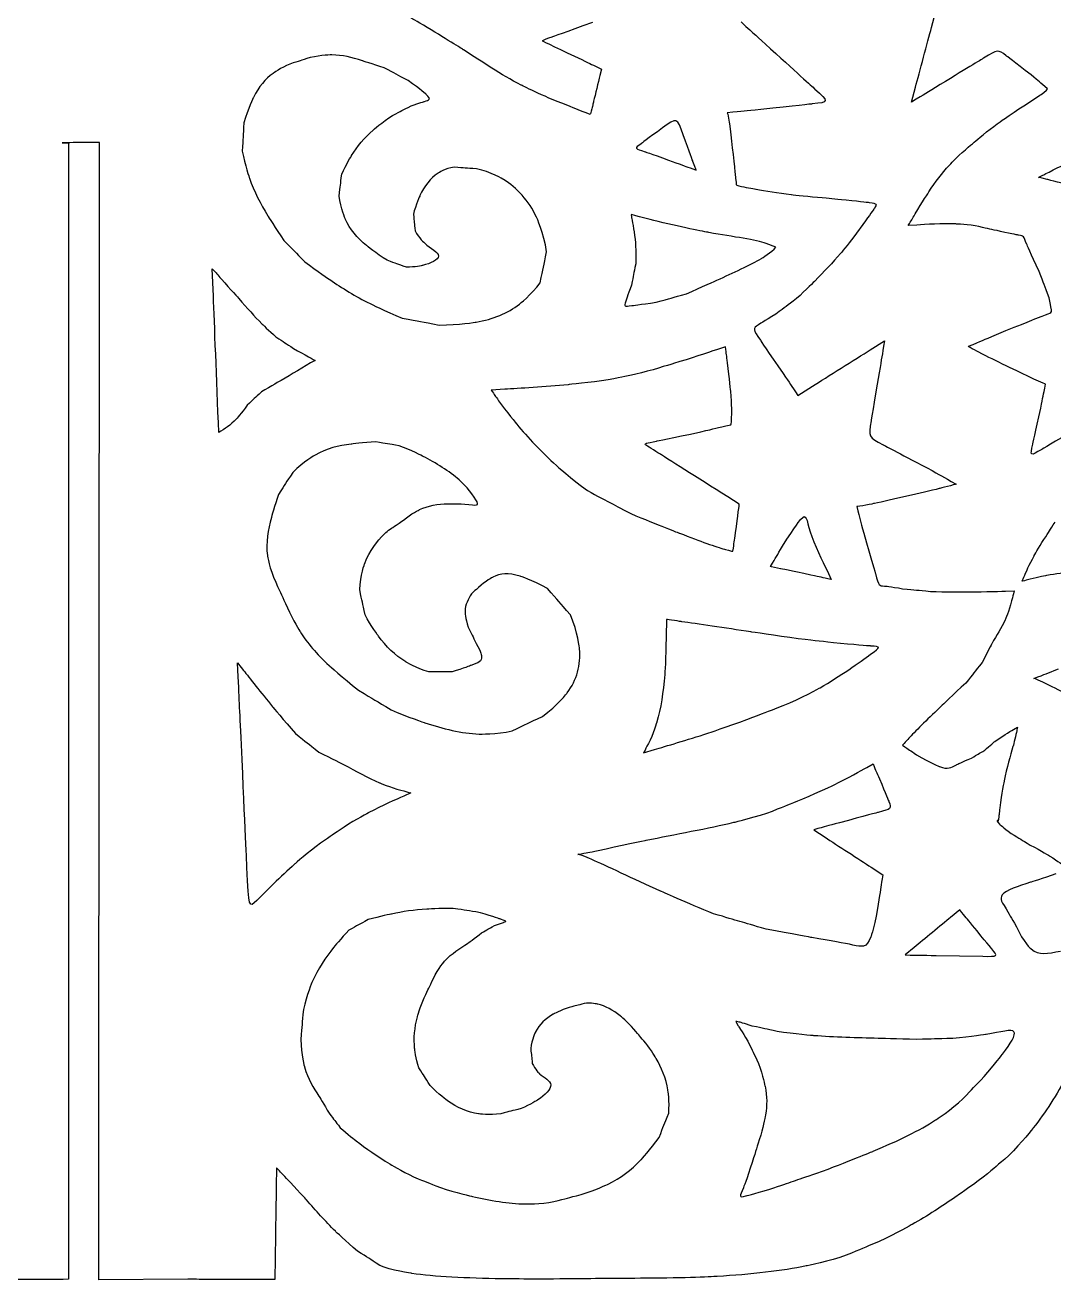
# Model space of a CAD drawing. Extents: x -124 to 557, y -142 to 357.
# Drawn here: x 61.9 to 257.3, y -134 to 104.3 of the extents above; entities that cross this region are included whole.
import ezdxf

# ---------------------------------------------------------------- set-up
doc = ezdxf.new("R2010")
doc.units = 0
doc.layers.add('layer_1', color=7, linetype='CONTINUOUS')

msp = doc.modelspace()

# ---------------------------------------------------------------- linework, layer by layer
at = {"layer": 'layer_1', "color": 1}
for p, q in [((234.095606, 103.843296), (234.85617, 106.683796)), ((171.411425, 95.926607), (171.114967, 94.707504)), ((171.411425, 95.926607), (171.411425, 95.926607)), ((171.411425, 95.926607), (171.411425, 95.926607)), ((230.291121, 89.64155), (231.052325, 92.482059)), ((169.799212, 89.293919), (169.757497, 89.121857)), ((70.194554, 81.90466), (70.194683, -133.908368)), ((189.39277, 76.726928), (189.39277, 76.726928)), ((254.405631, 75.365438), (254.405631, 75.365438)), ((221.573324, 67.140672), (219.341397, 64.097392)), ((231.305502, 66.310238), (229.682412, 66.208788)), ((204.531381, 62.096968), (202.702708, 62.808033)), ((140.477487, 60.42166), (140.477487, 60.42166)), ((97.709645, 52.802975), (97.506489, 57.983463)), ((194.957559, 43.201392), (193.280832, 42.64295)), ((222.432481, 42.591419), (225.17154, 44.315959)), ((153.052902, 35.125843), (150.462594, 34.973082)), ((208.737866, 33.969112), (211.476925, 35.69378)), ((98.725583, 26.898193), (98.725583, 26.898193)), ((180.168877, 24.314752), (179.949001, 24.453779)), ((211.058892, 8.052372), (211.058892, 8.052372)), ((203.490603, 1.449487), (203.490603, 1.449487)), ((214.258816, 0.687889), (215.071459, -0.98871)), ((251.289056, -1.350332), (251.64446, -0.538722)), ((146.728593, -3.731779), (146.728593, -3.731779)), ((248.147448, -3.208551), (249.821593, -3.158101)), ((222.538161, -15.211057), (222.538161, -15.211057)), ((102.310458, -16.836473), (103.427973, -18.25887)), ((249.669088, -29.480998), (250.430293, -29.024922)), ((179.414539, -33.90269), (181.49681, -33.293211)), ((221.827096, -36.696163), (222.995794, -36.036152)), ((135.224437, -41.522162), (133.852582, -42.131777)), ((211.719681, -48.531359), (213.903539, -49.953747)), ((222.639877, -55.642144), (224.824376, -57.064531)), ((105.967749, -61.940934), (105.967749, -61.940934)), ((239.452404, -63.769644), (237.725264, -65.191903)), ((219.185614, -70.422924), (219.185614, -70.422924)), ((230.817645, -70.880429), (229.090641, -72.302688)), ((234.982973, -72.404266), (243.820889, -72.556377)), ((249.762975, -86.880303), (249.762975, -86.880303)), ((161.789231, -96.988349), (161.789231, -96.988349)), ((109.68482, -112.713374), (109.63382, -116.2633)), ((92.841986, -133.908368), (75.955999, -134.019615))]:
    msp.add_line(p, q, dxfattribs=at)
for points in [[(137.583855, 104.256614), (135.602384, 105.424534), (135.602384, 105.424534), (133.621692, 106.593232)], [(197.937652, 104.876759), (200.727106, 102.340609), (200.727106, 102.340609), (203.51721, 99.80446)], [(145.202677, 99.584026), (145.202677, 99.584026), (141.545249, 101.920645), (137.583855, 104.256614)], [(169.684422, 104.764523), (164.605512, 102.936582), (162.014554, 102.022223), (162.014554, 102.022223)], [(231.052325, 92.482059), (231.812761, 95.322558), (233.334529, 101.002788), (234.095606, 103.843296)], [(162.014554, 102.022223), (161.078687, 101.691833), (160.46713, 101.481022), (160.162258, 101.30559)], [(160.162258, 101.30559), (160.162258, 101.30559), (163.912328, 99.512764), (167.661483, 97.719424)], [(116.097321, 98.110593), (114.167033, 97.500977), (114.167033, 97.500977), (112.236736, 96.89149)], [(120.210826, 98.618493), (120.210826, 98.618493), (118.230133, 98.618493), (116.097321, 98.110593)], [(126.001579, 97.500977), (124.020878, 98.110593), (122.192168, 98.618493), (120.210826, 98.618493)], [(156.173918, 92.878922), (152.211874, 94.910669), (148.859977, 97.247407), (145.202677, 99.584026)], [(167.661483, 97.719424), (169.536449, 96.823075), (169.536449, 96.823075), (171.411425, 95.926607)], [(203.51721, 99.80446), (209.096118, 94.732811), (211.885444, 92.196662), (211.885444, 92.196662)], [(243.985608, 98.010562), (243.985608, 98.010562), (241.246558, 96.336298), (235.769229, 92.989309)], [(248.29748, 98.466638), (246.724657, 99.684057), (246.724657, 99.684057), (243.985608, 98.010562)], [(253.013733, 94.815308), (249.869516, 97.249357), (248.29748, 98.466638), (248.29748, 98.466638)], [(112.236736, 96.89149), (110.509733, 96.180296), (109.036291, 95.113954), (109.036291, 95.113954)], [(130.115725, 96.180296), (127.982921, 96.89149), (126.001579, 97.500977), (126.001579, 97.500977)], [(134.687384, 93.742099), (132.40117, 94.961193), (132.40117, 94.961193), (130.115725, 96.180296)], [(109.036291, 95.113954), (107.563499, 94.046843), (106.345046, 92.625224), (105.329117, 90.542954)], [(138.141519, 91.101386), (138.141519, 91.101386), (137.125581, 92.015618), (134.687384, 93.742099)], [(171.114967, 94.707504), (170.819169, 93.488401), (170.226273, 91.050854), (169.929687, 89.83176)], [(235.769229, 92.989309), (233.03017, 91.315695), (233.03017, 91.315695), (230.291121, 89.64155)], [(256.158583, 92.1777), (254.586419, 93.496568), (254.586419, 93.496568), (253.013733, 94.815308)], [(137.785592, 89.780577), (138.751134, 90.085449), (139.157456, 90.187027), (138.141519, 91.101386)], [(164.70709, 89.120557), (160.13609, 90.847047), (156.173918, 92.878922), (156.173918, 92.878922)], [(211.885444, 92.196662), (214.675676, 89.660503), (214.675676, 89.660503), (211.429368, 89.305749)], [(247.942076, 86.497342), (250.275325, 88.12056), (253.216633, 89.945909), (254.687869, 90.96029)], [(254.687869, 90.96029), (254.687869, 90.96029), (256.158583, 91.9748), (256.158583, 92.1777)], [(105.329117, 90.542954), (105.329117, 90.542954), (104.313308, 88.459896), (103.500527, 85.716955)], [(131.741278, 87.139214), (133.518814, 88.053574), (133.518814, 88.053574), (135.297, 88.967933)], [(135.297, 88.967933), (136.820837, 89.475833), (137.785592, 89.780577), (137.785592, 89.780577)], [(169.278741, 87.291975), (166.992526, 88.206335), (166.992526, 88.206335), (164.70709, 89.120557)], [(169.633889, 88.612657), (169.633889, 88.612657), (169.279391, 87.190397), (169.278741, 87.291975)], [(169.757497, 89.121857), (169.714738, 88.936967), (169.67207, 88.765033), (169.633889, 88.612657)], [(169.929687, 89.83176), (169.929687, 89.83176), (169.855065, 89.524031), (169.799212, 89.293919)], [(201.69122, 88.240835), (198.495957, 87.936613), (198.495957, 87.936613), (195.300703, 87.632263)], [(211.429368, 89.305749), (211.429368, 89.305749), (208.183709, 88.950344), (201.69122, 88.240835)], [(128.033454, 84.34575), (128.033454, 84.34575), (129.710053, 85.818542), (131.741278, 87.139214)], [(186.954444, 83.431391), (185.73535, 86.783947), (185.73535, 86.783947), (182.99241, 84.752072)], [(195.300703, 87.632263), (195.402153, 87.733713), (195.706503, 85.501786), (195.706503, 85.501786)], [(243.884158, 83.454061), (245.608826, 84.874252), (247.942076, 86.497342), (247.942076, 86.497342)], [(103.500527, 85.716955), (103.347766, 83.025069), (103.347766, 83.025069), (103.195655, 80.332533)], [(123.969704, 79.520402), (125.036824, 81.247533), (126.357496, 82.872308), (128.033454, 84.34575)], [(182.99241, 84.752072), (180.250119, 82.720325), (178.92931, 81.755442), (178.92931, 81.755442)], [(188.783163, 78.403664), (188.783163, 78.403664), (188.173547, 80.079613), (186.954444, 83.431391)], [(195.706503, 85.501786), (196.010862, 83.269986), (196.517471, 78.705588), (196.770639, 76.372338)], [(240.536527, 80.613562), (242.210663, 82.033743), (242.210663, 82.033743), (243.884158, 83.454061)], [(76.067109, 82.015898), (75.074822, 82.015898), (65.762517, 81.90466), (70.194554, 81.90466)], [(75.955999, -134.019615), (75.955999, -62.081884), (76.067109, 10.078176), (76.067109, 82.015898)], [(178.92931, 81.755442), (177.608628, 80.790028), (177.710206, 80.891616), (179.690899, 80.231595)], [(103.195655, 80.332533), (103.703692, 77.69182), (104.566869, 75.20309), (104.566869, 75.20309)], [(122.09059, 75.964689), (122.903362, 77.793398), (123.969704, 79.520402), (123.969704, 79.520402)], [(179.690899, 80.231595), (179.690899, 80.231595), (181.672378, 79.570934), (185.532185, 78.149316)], [(237.493119, 77.671603), (237.493119, 77.671603), (238.913309, 79.193244), (240.536527, 80.613562)], [(143.423722, 77.285361), (141.798947, 77.082205), (140.37655, 76.167845), (140.37655, 76.167845)], [(147.690628, 76.980626), (145.557175, 77.133378), (145.557175, 77.133378), (143.423722, 77.285361)], [(152.820721, 74.948751), (152.820721, 74.948751), (150.331982, 76.472717), (147.690628, 76.980626)], [(185.532185, 78.149316), (187.462482, 77.438122), (187.462482, 77.438122), (189.39277, 76.726928)], [(189.39277, 76.726928), (189.39277, 76.726928), (189.39277, 76.726928), (188.783163, 78.403664)], [(196.770639, 76.372338), (196.770639, 76.372338), (197.024593, 74.039098), (197.024593, 73.937639)], [(233.588484, 72.599955), (234.85617, 74.527395), (236.072801, 76.149835), (237.493119, 77.671603)], [(254.405631, 75.365438), (255.42144, 75.87321), (255.42144, 75.87321), (256.437378, 76.381247)], [(256.437378, 76.381247), (258.468475, 77.397185), (260.805222, 78.565746), (260.805222, 78.565746)], [(104.566869, 75.20309), (105.430824, 72.713711), (106.649148, 70.377742), (108.071536, 68.041123)], [(121.582681, 71.79936), (121.836251, 73.882409), (121.836251, 73.882409), (122.09059, 75.964689)], [(140.37655, 76.167845), (138.954291, 75.253495), (137.735197, 73.62807), (136.922416, 71.900939)], [(159.06832, 67.837967), (157.64606, 70.885779), (155.310091, 73.424904), (152.820721, 74.948751)], [(197.024593, 73.937639), (197.531852, 73.785794), (197.531852, 73.785794), (198.039102, 73.633289)], [(256.082239, 74.95885), (254.405631, 75.365438), (254.405631, 75.365438), (254.405631, 75.365438)], [(261.109966, 73.739757), (257.758059, 74.5524), (256.082239, 74.95885), (256.082239, 74.95885)], [(122.750601, 67.48269), (122.750601, 67.48269), (121.887424, 69.46352), (121.582681, 71.79936)], [(136.922416, 71.900939), (136.922416, 71.900939), (136.109772, 70.173935), (135.703322, 68.345995)], [(198.039102, 73.633289), (199.053621, 73.430389), (200.778161, 73.12603), (200.778161, 73.12603)], [(200.778161, 73.12603), (202.502701, 72.82168), (204.937401, 72.416008), (207.422505, 72.111649)], [(207.422505, 72.111649), (207.422505, 72.111649), (209.908378, 71.807299), (212.443749, 71.604399)], [(212.443749, 71.604399), (215.182807, 71.351094), (215.182807, 71.351094), (217.921857, 71.09714)], [(231.001152, 68.440578), (232.320011, 70.672505), (233.588484, 72.599955), (233.588484, 72.599955)], [(217.921857, 71.09714), (220.863165, 70.79279), (222.333751, 70.58988), (222.333751, 70.58988)], [(223.24681, 69.474049), (223.24681, 69.474049), (222.689155, 68.66244), (221.573324, 67.140672)], [(222.333751, 70.58988), (223.805124, 70.38698), (223.805124, 70.28553), (223.24681, 69.474049)], [(108.071536, 68.041123), (108.071536, 68.041123), (109.493796, 65.704504), (111.119221, 63.367895)], [(126.814351, 62.403131), (125.036824, 63.875795), (123.614427, 65.501348), (122.750601, 67.48269)], [(135.703322, 68.345995), (135.855433, 66.771625), (135.855433, 66.771625), (136.008065, 65.196604)], [(160.998617, 61.235082), (160.490579, 64.790154), (159.06832, 67.837967), (159.06832, 67.837967)], [(177.103448, 68.293393), (177.00186, 68.394971), (177.153806, 67.531795), (177.153806, 67.531795)], [(182.183135, 66.972712), (179.643223, 67.633382), (179.643223, 67.633382), (177.103448, 68.293393)], [(177.153806, 67.531795), (177.306567, 66.667968), (177.713017, 64.839908), (177.865, 62.90974)], [(191.833045, 64.891082), (191.833045, 64.891082), (187.160457, 65.754259), (182.183135, 66.972712)], [(229.682412, 66.208788), (230.342175, 67.324747), (230.342175, 67.324747), (231.001152, 68.440578)], [(136.008065, 65.196604), (136.719259, 63.875795), (137.836775, 62.859857), (137.836775, 62.859857)], [(202.702708, 62.808033), (200.874767, 63.519227), (196.506274, 64.027255), (191.833045, 64.891082)], [(238.710409, 66.513138), (236.174251, 66.614588), (232.92872, 66.411688), (231.305502, 66.310238)], [(243.072677, 66.005879), (241.246558, 66.411688), (238.710409, 66.513138), (238.710409, 66.513138)], [(247.231916, 65.092947), (245.152622, 65.549802), (245.152622, 65.549802), (243.072677, 66.005879)], [(250.630079, 64.382797), (250.630079, 64.382797), (249.564516, 64.585697), (247.231916, 65.092947)], [(252.202124, 62.607853), (251.491965, 64.281338), (251.694865, 64.179888), (250.630079, 64.382797)], [(111.119221, 63.367895), (113.100041, 61.336019), (113.100041, 61.336019), (115.081383, 59.304144)], [(130.72534, 59.609016), (128.592537, 60.929698), (126.814351, 62.403131), (126.814351, 62.403131)], [(137.836775, 62.859857), (138.954291, 61.844048), (140.477487, 61.132854), (140.477487, 60.42166)], [(177.865, 62.90974), (177.865, 62.90974), (178.017761, 60.979452), (177.916183, 58.947577)], [(201.78909, 59.963514), (201.78909, 59.963514), (203.820965, 61.182608), (204.531381, 62.096968)], [(219.341397, 64.097392), (218.226216, 62.576273), (216.806026, 60.902778), (216.806026, 60.902778)], [(254.535364, 57.485149), (252.912274, 60.93358), (252.202124, 62.607853), (252.202124, 62.607853)], [(134.38264, 58.288207), (132.553922, 58.948996), (132.553922, 58.948996), (130.72534, 59.609016)], [(140.477487, 60.42166), (140.477487, 59.710594), (138.954291, 58.999401), (137.430453, 58.644124)], [(159.779385, 55.342751), (160.389001, 58.288985), (160.389001, 58.288985), (160.998617, 61.235082)], [(193.356846, 55.84936), (196.404659, 57.220446), (199.757215, 58.744411), (201.78909, 59.963514)], [(216.806026, 60.902778), (215.385707, 59.228643), (213.661167, 57.402524), (211.936627, 55.677984)], [(97.506489, 57.983463), (98.369665, 57.018708), (98.369665, 57.018708), (99.23362, 56.053166)], [(115.081383, 59.304144), (117.417352, 57.577791), (119.804375, 55.952366), (119.804375, 55.952366)], [(137.430453, 58.644124), (137.430453, 58.644124), (135.906478, 58.288207), (134.38264, 58.288207)], [(177.916183, 58.947577), (177.509733, 56.915702), (177.509733, 56.915702), (177.103411, 54.883827)], [(256.462814, 52.514301), (255.499478, 55.000046), (255.499478, 55.000046), (254.535364, 57.485149)], [(99.23362, 56.053166), (100.960623, 54.123657), (102.534994, 52.346121), (102.534994, 52.346121)], [(119.804375, 55.952366), (122.192168, 54.326813), (124.630365, 52.802975), (127.475021, 51.380588)], [(155.817351, 51.279), (155.817351, 51.279), (158.052382, 53.006132), (159.779385, 55.342751)], [(177.103411, 54.883827), (176.392217, 52.85273), (176.036291, 51.836792), (176.036291, 51.836792)], [(187.566743, 53.259052), (190.309033, 54.477505), (193.356846, 55.84936), (193.356846, 55.84936)], [(211.936627, 55.677984), (211.936627, 55.677984), (210.211958, 53.953435), (208.488059, 52.330995)], [(98.725583, 26.898193), (98.319261, 37.259947), (97.912939, 47.621709), (97.709645, 52.802975)], [(181.775989, 51.633627), (184.671041, 52.44628), (184.671041, 52.44628), (187.566743, 53.259052)], [(256.868614, 50.283151), (256.868614, 50.283151), (256.767164, 50.993182), (256.462814, 52.514301)], [(102.534994, 52.346121), (104.110014, 50.567935), (105.531623, 48.942391), (106.902837, 47.571305)], [(127.475021, 51.380588), (127.475021, 51.380588), (130.319668, 49.958319), (133.569868, 48.637647)], [(147.58905, 47.876049), (150.840019, 48.434481), (153.58231, 49.551997), (155.817351, 51.279)], [(176.036291, 51.836792), (175.681142, 50.820855), (175.681142, 50.820855), (177.204989, 51.024011)], [(177.204989, 51.024011), (177.204989, 51.024011), (178.728827, 51.227177), (181.775989, 51.633627)], [(208.488059, 52.330995), (206.509564, 50.860281), (206.509564, 50.860281), (204.53172, 49.389045)], [(254.231014, 48.659933), (256.868614, 49.674442), (256.970064, 49.572992), (256.868614, 50.283151)], [(133.569868, 48.637647), (137.074526, 47.977627), (137.074526, 47.977627), (140.579844, 47.316966)], [(140.579844, 47.316966), (144.338072, 47.316966), (147.58905, 47.876049), (147.58905, 47.876049)], [(204.53172, 49.389045), (202.299801, 48.070177), (201.208838, 47.360018), (201.208838, 47.360018)], [(246.420307, 45.515074), (251.593415, 47.645543), (254.231014, 48.659933), (254.231014, 48.659933)], [(106.902837, 47.571305), (106.902837, 47.571305), (108.274692, 46.19945), (109.595374, 45.082575)], [(201.208838, 47.360018), (200.117756, 46.649987), (200.167373, 46.547759), (201.612441, 44.417418)], [(241.145108, 43.283275), (243.782708, 44.399234), (243.782708, 44.399234), (246.420307, 45.515074)], [(109.595374, 45.082575), (111.271331, 43.965059), (111.271331, 43.965059), (112.94793, 42.847544)], [(195.363881, 40.153579), (195.160724, 41.677417), (195.160724, 41.677417), (194.957559, 43.201392)], [(201.612441, 44.417418), (201.612441, 44.417418), (203.057636, 42.287069), (205.897367, 38.12848)], [(225.17154, 44.315959), (224.664281, 41.273338), (224.664281, 41.273338), (224.157021, 38.22993)], [(243.428081, 41.964535), (243.428081, 41.964535), (241.043649, 43.181825), (241.145108, 43.283275)], [(117.01168, 40.612503), (114.77664, 39.291822), (112.541608, 37.971012), (110.560138, 36.803092)], [(112.94793, 42.847544), (114.979805, 41.730019), (117.01168, 40.612503), (117.01168, 40.612503)], [(193.280832, 42.64295), (191.605002, 42.083867), (188.253096, 40.966351), (185.103705, 40.001596)], [(211.476925, 35.69378), (214.215974, 37.41832), (219.693432, 40.866751), (222.432481, 42.591419)], [(253.166229, 37.248291), (250.680484, 38.414526), (245.811726, 40.747126), (243.428081, 41.964535)], [(179.008858, 38.22406), (175.859467, 37.56404), (175.859467, 37.56404), (172.710076, 36.903251)], [(185.103705, 40.001596), (185.103705, 40.001596), (181.954314, 39.036054), (179.008858, 38.22406)], [(195.973496, 34.66821), (195.973496, 34.66821), (195.770202, 37.106545), (195.363881, 40.153579)], [(205.897367, 38.12848), (207.317676, 36.049185), (207.317676, 36.049185), (208.737866, 33.969112)], [(224.157021, 38.22993), (223.14264, 32.143112), (222.63539, 29.100354), (222.63539, 29.100354)], [(110.560138, 36.803092), (110.560138, 36.803092), (108.579436, 35.634403), (106.853083, 34.619234)], [(165.090613, 35.98902), (160.824348, 35.58257), (155.64321, 35.277826), (153.052902, 35.125843)], [(172.710076, 36.903251), (169.35752, 36.395342), (165.090613, 35.98902), (165.090613, 35.98902)], [(255.752783, 36.081277), (255.651333, 36.081277), (253.166229, 37.248291), (253.166229, 37.248291)], [(254.839724, 31.516228), (255.296578, 33.799073), (255.296578, 33.799073), (255.752783, 36.081277)], [(106.853083, 34.619234), (105.481228, 33.349608), (105.481228, 33.349608), (104.110014, 32.079331)], [(150.462594, 34.973082), (151.173788, 33.957154), (151.173788, 33.957154), (151.884982, 32.941207)], [(196.125479, 29.436549), (196.176662, 30.401432), (196.176662, 32.230013), (195.973496, 34.66821)], [(104.110014, 32.079331), (103.094077, 30.555493), (102.027094, 29.437968), (102.027094, 29.437968)], [(151.884982, 32.941207), (153.306591, 30.909341), (155.338338, 28.471144), (155.338338, 28.471144)], [(253.318083, 24.669635), (253.318083, 24.669635), (253.825205, 26.95183), (254.839724, 31.516228)], [(102.027094, 29.437968), (100.960623, 28.320453), (99.843108, 27.609259), (98.725583, 26.898193)], [(195.973496, 28.369557), (196.075074, 28.471144), (196.125479, 29.436549), (196.125479, 29.436549)], [(222.63539, 29.100354), (222.128131, 26.057083), (222.128131, 26.057083), (224.917585, 24.58636)], [(155.338338, 28.471144), (157.370213, 26.032938), (160.011704, 23.188941), (162.856223, 20.649157)], [(181.852736, 25.27199), (181.852736, 25.27199), (184.697383, 25.830432), (190.284202, 27.048747)], [(190.284202, 27.048747), (193.128849, 27.709546), (193.128849, 27.709546), (195.973496, 28.369557)], [(261.737362, 27.661211), (257.274423, 25.024389), (255.042624, 23.705521), (255.042624, 23.705521)], [(123.868767, 24.713557), (121.532157, 24.408813), (119.196188, 23.901563), (117.01168, 22.631927)], [(128.541354, 25.119879), (126.205385, 25.018301), (123.868767, 24.713557), (123.868767, 24.713557)], [(133.011426, 24.408813), (130.776395, 24.76474), (130.776395, 24.76474), (128.541354, 25.119879)], [(137.532031, 22.377588), (137.532031, 22.377588), (135.14488, 23.596691), (133.011426, 24.408813)], [(179.949001, 24.453779), (179.304537, 24.823174), (179.991119, 24.905836), (181.852736, 25.27199)], [(182.798831, 22.650588), (182.798831, 22.650588), (180.827212, 23.898194), (180.168877, 24.314752)], [(224.917585, 24.58636), (224.917585, 24.58636), (227.707689, 23.115124), (233.286597, 20.173816)], [(255.042624, 23.705521), (252.810824, 22.38679), (252.810824, 22.38679), (253.318083, 24.669635)], [(117.01168, 22.631927), (117.01168, 22.631927), (114.827694, 21.361651), (112.795947, 19.329776)], [(144.389127, 17.907516), (142.560536, 19.533069), (139.919824, 21.158494), (137.532031, 22.377588)], [(197.598921, 13.284683), (191.678856, 17.031255), (185.758927, 20.77704), (182.798831, 22.650588)], [(112.795947, 19.329776), (111.424092, 17.247505), (111.424092, 17.247505), (110.052878, 15.164575)], [(162.856223, 20.649157), (162.856223, 20.649157), (165.70087, 18.109381), (168.747904, 15.874991)], [(233.286597, 20.173816), (236.025646, 18.652176), (236.025646, 18.652176), (238.764705, 17.130407)], [(147.235843, 14.655897), (146.218486, 16.282091), (144.389127, 17.907516), (144.389127, 17.907516)], [(238.764705, 17.130407), (238.663255, 17.028957), (235.568792, 16.268531), (235.568792, 16.268531)], [(110.052878, 15.164575), (109.341685, 13.031772), (108.732197, 10.746336), (108.732197, 10.746336)], [(146.220556, 13.233637), (148.252431, 13.030344), (148.252431, 13.030344), (147.235843, 14.655897)], [(168.747904, 15.874991), (172.862059, 13.691133), (172.862059, 13.691133), (176.976983, 11.506506)], [(235.568792, 16.268531), (232.474988, 15.507317), (226.388821, 14.087008), (223.24409, 13.428022)], [(133.827705, 10.287403), (135.249315, 11.506506), (136.87474, 12.268745), (136.87474, 12.268745)], [(136.87474, 12.268745), (138.500293, 13.030344), (140.328874, 13.335216), (142.259162, 13.38627)], [(142.259162, 13.38627), (142.259162, 13.38627), (144.189459, 13.436812), (146.220556, 13.233637)], [(196.887727, 7.849206), (197.294177, 11.201762), (197.598921, 13.284683), (197.598921, 13.284683)], [(223.24409, 13.428022), (223.24409, 13.428022), (220.099232, 12.768268), (219.896332, 12.869718)], [(219.896332, 12.869718), (220.555308, 10.333568), (220.555308, 10.333568), (221.215072, 7.797419)], [(108.732197, 10.746336), (108.122582, 8.460113), (107.614681, 6.021916), (107.969958, 3.533186)], [(131.79583, 8.865144), (132.811768, 9.576209), (132.811768, 9.576209), (133.827705, 10.287403)], [(176.976983, 11.506506), (182.15748, 9.373044), (186.221221, 7.798673), (186.221221, 7.798673)], [(205.827222, 5.310072), (208.16384, 9.169887), (209.281356, 10.440164), (209.281356, 10.440164)], [(209.281356, 10.440164), (210.398872, 11.709662), (210.297294, 10.388981), (211.058892, 8.052372)], [(255.448433, 6.561826), (256.513987, 8.235961), (256.513987, 8.235961), (257.578773, 9.909456)], [(126.461803, 2.059103), (127.325758, 4.395722), (128.951174, 6.426818), (130.068699, 7.544334)], [(130.068699, 7.544334), (130.068699, 7.544334), (131.186214, 8.66185), (131.79583, 8.865144)], [(186.221221, 7.798673), (190.284971, 6.223653), (193.230427, 5.207715), (194.754265, 4.750861)], [(196.379818, 4.394943), (196.633379, 6.122075), (196.633379, 6.122075), (196.887727, 7.849206)], [(211.058892, 8.052372), (211.821259, 5.715753), (213.446034, 2.363846), (214.258816, 0.687889)], [(221.215072, 7.797419), (222.73684, 2.624311), (223.447, 0.139216), (223.447, 0.139216)], [(203.490603, 1.449487), (204.658523, 3.379784), (204.658523, 3.379784), (205.827222, 5.310072)], [(253.572038, 3.468663), (253.572038, 3.468663), (254.433914, 5.040835), (255.448433, 6.561826)], [(107.969958, 3.533186), (107.969958, 3.533186), (108.325875, 1.043815), (109.544978, -1.495319)], [(194.754265, 4.750861), (194.754265, 4.750861), (196.27824, 4.293356), (196.379818, 4.394943)], [(251.64446, -0.538722), (251.999215, 0.272759), (252.709374, 1.895977), (253.572038, 3.468663)], [(125.497039, -2.918357), (125.598627, -0.277516), (126.461803, 2.059103), (126.461803, 2.059103)], [(155.970112, -0.377803), (153.735071, 0.33339), (152.211874, 0.130234), (150.789487, -0.58096)], [(205.4209, 1.043165), (203.490603, 1.449487), (203.490603, 1.449487), (203.490603, 1.449487)], [(211.211003, -0.175938), (207.351187, 0.636715), (205.4209, 1.043165), (205.4209, 1.043165)], [(223.447, 0.139216), (224.157021, -2.346538), (224.055571, -2.143638), (225.17154, -2.245088)], [(260.469677, 0.374209), (259.505572, 0.272759), (257.680223, 0.069859), (256.006737, -0.234372)], [(109.544978, -1.495319), (110.662494, -3.933516), (110.662494, -3.933516), (111.78001, -6.371713)], [(150.789487, -0.58096), (150.789487, -0.58096), (149.367877, -1.292804), (148.048624, -2.511907)], [(161.150599, -2.714413), (158.205143, -1.088997), (155.970112, -0.377803), (155.970112, -0.377803)], [(215.071459, -0.98871), (213.1413, -0.582388), (213.1413, -0.582388), (211.211003, -0.175938)], [(225.17154, -2.245088), (225.17154, -2.245088), (226.287371, -2.346538), (228.61997, -2.752338)], [(252.810824, -0.944532), (252.05027, -1.147432), (252.05027, -1.147432), (251.289056, -1.350332)], [(256.006737, -0.234372), (256.006737, -0.234372), (254.332464, -0.538722), (252.810824, -0.944532)], [(126.512977, -7.693173), (126.005077, -5.305371), (126.005077, -5.305371), (125.497039, -2.918357)], [(146.728593, -3.731779), (146.118977, -4.747716), (145.51014, -5.762876), (145.51014, -7.083557)], [(148.048624, -2.511907), (147.388604, -3.121513), (147.388604, -3.121513), (146.728593, -3.731779)], [(165.519093, -7.692523), (163.334457, -5.203143), (163.334457, -5.203143), (161.150599, -2.714413)], [(228.61997, -2.752338), (231.257569, -3.005642), (231.257569, -3.005642), (233.895178, -3.259597)], [(233.895178, -3.259597), (236.837127, -3.360406), (239.981986, -3.360406), (239.981986, -3.360406)], [(239.981986, -3.360406), (243.126845, -3.360406), (246.473825, -3.259597), (248.147448, -3.208551)], [(249.821593, -3.158101), (249.567638, -4.121565), (249.567638, -4.121565), (249.314333, -5.085541)], [(111.78001, -6.371713), (112.795947, -8.707682), (114.167033, -10.891668), (114.167033, -10.891668)], [(145.51014, -7.083557), (145.51014, -7.083557), (145.51014, -8.404366), (146.118977, -10.029782)], [(249.314333, -5.085541), (248.807202, -7.012341), (248.097043, -8.635559), (248.097043, -8.635559)], [(129.052761, -11.756923), (129.052761, -11.756923), (127.630502, -9.826626), (126.512977, -7.693173)], [(167.246225, -14.142509), (167.246225, -14.142509), (166.941353, -11.044301), (165.519093, -7.692523)], [(183.783024, -8.607523), (183.731841, -10.385059), (183.731841, -10.385059), (183.681446, -12.163245)], [(186.678075, -9.013854), (186.678075, -9.013854), (183.884611, -8.607523), (183.783024, -8.607523)], [(199.782779, -10.944142), (194.957559, -10.232948), (189.472199, -9.420176), (186.678075, -9.013854)], [(248.097043, -8.635559), (247.386893, -10.258649), (246.473825, -11.577518), (245.560894, -13.200608)], [(114.167033, -10.891668), (115.538888, -13.076176), (117.265241, -15.108051), (119.703566, -17.343082)], [(134.233377, -16.632667), (132.201502, -15.413573), (130.475149, -13.687082), (129.052761, -11.756923)], [(146.118977, -10.029782), (146.880576, -11.604162), (146.880576, -11.604162), (147.642943, -13.179182)], [(208.773456, -12.264823), (204.608769, -11.655336), (199.782779, -10.944142), (199.782779, -10.944142)], [(147.642943, -13.179182), (148.557303, -14.70302), (148.658881, -15.617379), (148.658881, -15.617379)], [(164.909606, -22.52357), (166.738187, -20.085373), (167.550968, -17.241504), (167.246225, -14.142509)], [(183.681446, -12.163245), (183.681446, -15.718958), (183.427106, -19.071514), (183.427106, -19.071514)], [(216.799241, -13.179182), (212.786023, -12.721678), (212.786023, -12.721678), (208.773456, -12.264823)], [(222.589344, -13.636037), (222.589344, -13.636037), (220.659047, -13.483926), (216.799241, -13.179182)], [(222.538161, -15.211057), (224.519641, -13.788661), (224.519641, -13.788661), (222.589344, -13.636037)], [(245.560894, -13.200608), (245.560894, -13.200608), (244.647835, -14.823698), (243.734775, -16.750488)], [(138.601871, -18.562964), (136.265252, -17.85177), (134.233377, -16.632667), (134.233377, -16.632667)], [(148.658881, -15.617379), (148.760468, -16.531739), (148.049265, -16.835832), (146.627006, -17.343732)], [(212.938784, -21.559594), (216.596075, -19.477186), (220.557469, -16.633317), (222.538161, -15.211057)], [(103.021523, -32.379502), (102.665597, -24.608056), (102.665597, -24.608056), (102.310458, -16.836473)], [(103.427973, -18.25887), (104.545489, -19.68113), (106.779752, -22.524998), (108.963738, -25.166489)], [(119.703566, -17.343082), (119.703566, -17.343082), (122.141763, -19.578123), (125.291163, -22.01567)], [(143.071943, -18.562964), (140.836902, -18.562964), (140.836902, -18.562964), (138.601871, -18.562964)], [(146.627006, -17.343732), (146.627006, -17.343732), (145.204746, -17.85177), (143.071943, -18.562964)], [(243.734775, -16.750488), (242.16209, -18.728461), (242.16209, -18.728461), (240.590045, -20.706956)], [(253.520855, -19.812245), (255.854233, -18.899186), (255.854233, -18.899186), (258.187482, -17.986127)], [(183.427106, -19.071514), (183.173417, -22.42407), (182.665508, -25.572811), (181.954314, -28.011008)], [(240.590045, -20.706956), (238.358896, -22.735855), (236.025646, -24.967645), (236.025646, -24.967645)], [(256.006737, -20.877031), (256.006737, -20.877031), (253.622305, -19.710795), (253.520855, -19.812245)], [(265.38948, -25.696025), (263.056231, -24.478744), (258.390382, -22.044045), (256.006737, -20.877031)], [(125.291163, -22.01567), (128.389371, -23.894784), (128.389371, -23.894784), (131.488239, -25.774548)], [(160.237018, -26.99378), (163.080887, -24.961904), (164.909606, -22.52357), (164.909606, -22.52357)], [(205.9288, -24.963195), (209.281356, -23.642514), (212.938784, -21.559594), (212.938784, -21.559594)], [(108.963738, -25.166489), (108.963738, -25.166489), (111.148236, -27.807843), (113.281699, -30.245399)], [(131.488239, -25.774548), (134.535401, -27.095358), (137.887949, -28.212873), (137.887949, -28.212873)], [(199.020531, -27.604686), (202.474665, -26.284005), (202.474665, -26.284005), (205.9288, -24.963195)], [(236.025646, -24.967645), (233.692269, -27.199573), (231.258348, -29.633494), (229.989884, -30.952362)], [(137.887949, -28.212873), (141.240505, -29.330389), (144.897155, -30.244749), (148.198529, -30.346327)], [(154.446137, -29.736711), (157.341188, -28.364856), (157.341188, -28.364856), (160.237018, -26.99378)], [(181.954314, -28.011008), (181.954314, -28.011008), (181.24312, -30.449205), (180.328889, -32.175686)], [(191.605002, -30.194866), (191.605002, -30.194866), (195.465468, -28.925367), (199.020531, -27.604686)], [(113.281699, -30.245399), (115.51673, -32.022935), (115.51673, -32.022935), (117.751771, -33.801111)], [(148.198529, -30.346327), (148.198529, -30.346327), (151.50068, -30.447914), (154.446137, -29.736711)], [(181.49681, -33.293211), (183.579867, -32.683596), (187.744418, -31.465143), (191.605002, -30.194866)], [(229.989884, -30.952362), (229.989884, -30.952362), (228.722198, -32.271103), (228.620748, -32.474003)], [(246.219879, -31.712798), (247.386893, -30.850912), (248.908652, -29.937853), (249.669088, -29.480998)], [(250.227393, -30.039303), (250.024493, -31.053812), (249.567638, -32.727307), (249.567638, -32.727307)], [(250.430293, -29.024922), (250.328843, -29.532044), (250.328843, -29.532044), (250.227393, -30.039303)], [(104.087984, -55.693326), (104.087984, -55.693326), (103.732717, -47.921881), (103.021523, -32.379502)], [(180.328889, -32.175686), (179.871256, -33.038872), (179.871256, -33.038872), (179.414539, -33.90269)], [(228.620748, -32.474003), (229.939489, -33.387062), (229.939489, -33.387062), (231.258348, -34.300121)], [(244.242035, -33.387062), (245.053644, -32.575453), (246.219879, -31.712798), (246.219879, -31.712798)], [(249.567638, -32.727307), (249.111433, -34.401571), (248.401402, -36.734042), (247.894143, -39.219146)], [(117.751771, -33.801111), (120.08774, -34.918627), (122.424349, -36.13773), (122.424349, -36.13773)], [(231.258348, -34.300121), (233.996628, -35.922561), (235.619846, -36.53127), (235.619846, -36.53127)], [(238.866155, -36.176516), (238.866155, -36.176516), (239.981986, -35.618861), (241.705885, -34.908702)], [(241.705885, -34.908702), (242.973699, -34.147625), (242.973699, -34.147625), (244.242035, -33.387062)], [(122.424349, -36.13773), (124.761105, -37.356824), (127.097715, -38.677634), (129.231178, -39.591865)], [(215.579497, -39.998315), (218.322438, -38.677634), (220.659047, -37.356824), (221.827096, -36.696163)], [(222.995794, -36.036152), (223.605282, -37.458412), (223.605282, -37.458412), (224.214897, -38.880799)], [(235.619846, -36.53127), (237.242937, -37.139851), (237.750187, -36.73482), (238.866155, -36.176516)], [(129.231178, -39.591865), (129.231178, -39.591865), (131.364631, -40.506224), (133.29414, -41.014252)], [(209.687806, -42.639027), (212.836428, -41.318996), (215.579497, -39.998315), (215.579497, -39.998315)], [(224.214897, -38.880799), (225.433213, -41.724677), (225.991655, -43.146937), (225.991655, -43.146937)], [(247.894143, -39.219146), (247.894143, -39.219146), (247.386893, -41.705028), (247.082534, -44.342627)], [(133.852582, -42.131777), (132.481368, -42.741256), (129.739078, -43.959709), (127.249698, -45.28039)], [(133.29414, -41.014252), (134.258904, -41.267823), (134.258904, -41.267823), (135.224437, -41.522162)], [(203.896925, -44.975646), (206.791976, -43.806948), (206.791976, -43.806948), (209.687806, -42.639027)], [(196.582984, -47.109099), (196.582984, -47.109099), (201.256212, -45.991584), (203.896925, -44.975646)], [(223.960558, -45.229335), (223.960558, -45.229335), (221.471828, -45.890006), (216.595434, -47.210678)], [(225.991655, -43.146937), (226.550738, -44.569324), (226.449151, -44.569324), (223.960558, -45.229335)], [(247.082534, -44.342627), (246.930039, -45.610313), (246.930039, -45.610313), (246.778184, -46.878777)], [(127.249698, -45.28039), (127.249698, -45.28039), (124.761105, -46.601071), (122.525937, -48.023459)], [(179.922439, -50.51206), (185.205283, -49.445718), (191.909746, -48.226615), (196.582984, -47.109099)], [(216.595434, -47.210678), (214.1571, -47.870698), (214.1571, -47.870698), (211.719681, -48.531359)], [(246.676734, -46.777327), (246.575275, -46.777327), (246.372375, -46.878777), (247.031489, -47.487486)], [(246.778184, -46.878777), (246.778184, -46.777327), (246.676734, -46.777327), (246.676734, -46.777327)], [(247.031489, -47.487486), (247.031489, -47.487486), (247.691243, -48.096058), (249.212883, -49.211376)], [(122.525937, -48.023459), (120.290896, -49.547297), (120.290896, -49.547297), (118.055865, -51.071272)], [(213.903539, -49.953747), (216.088175, -51.376015), (220.455891, -54.219884), (222.639877, -55.642144)], [(249.212883, -49.211376), (251.039002, -50.327207), (251.039002, -50.327207), (252.864992, -51.443176)], [(118.055865, -51.071272), (115.821602, -52.696687), (113.180111, -55.033306), (113.180111, -55.033306)], [(170.779779, -52.493531), (174.639595, -51.579172), (179.922439, -50.51206), (179.922439, -50.51206)], [(252.864992, -51.443176), (254.994691, -52.559007), (256.566736, -53.52247), (256.566736, -53.52247)], [(166.919323, -53.204597), (168.849492, -52.84867), (168.849492, -52.84867), (170.779779, -52.493531)], [(169.560686, -54.16948), (169.560686, -54.16948), (166.919323, -53.001431), (166.919323, -53.204597)], [(182.614334, -60.162748), (177.484242, -57.877184), (172.202039, -55.33805), (169.560686, -54.16948)], [(256.566736, -53.52247), (258.13955, -54.486584), (259.153931, -55.298065), (259.66119, -55.703865)], [(105.967749, -61.940934), (104.443911, -63.4649), (104.443911, -63.4649), (104.087984, -55.693326)], [(113.180111, -55.033306), (110.538758, -57.369925), (107.491595, -60.417088), (105.967749, -61.940934)], [(224.824376, -57.064531), (224.468458, -59.451555), (224.468458, -59.451555), (224.113319, -61.839347)], [(257.73375, -56.921283), (255.29905, -57.732764), (252.914746, -58.493319), (252.914746, -58.493319)], [(252.914746, -58.493319), (250.531102, -59.254524), (248.198502, -59.963914), (247.538739, -60.876973)], [(192.722527, -64.48071), (187.745068, -62.448963), (182.614334, -60.162748), (182.614334, -60.162748)], [(224.113319, -61.839347), (223.402116, -66.613513), (222.589344, -68.848553), (222.589344, -68.848553)], [(247.538739, -60.876973), (247.538739, -60.876973), (246.879634, -61.790032), (247.894143, -62.905863)], [(138.221067, -63.616883), (135.833925, -63.769644), (133.700471, -64.074388), (131.515964, -64.531242)], [(143.249581, -63.4649), (140.608869, -63.4649), (138.221067, -63.616883), (138.221067, -63.616883)], [(148.430719, -64.277544), (145.839761, -63.871222), (145.839761, -63.871222), (143.249581, -63.4649)], [(152.240121, -65.496647), (152.240121, -65.496647), (150.970622, -65.090325), (148.430719, -64.277544)], [(241.890601, -66.715741), (240.671498, -65.242308), (240.671498, -65.242308), (239.452404, -63.769644)], [(247.894143, -62.905863), (249.060379, -64.934762), (249.060379, -64.934762), (250.227393, -66.963781)], [(127.097715, -65.598225), (125.269006, -66.614163), (125.269006, -66.614163), (123.440296, -67.6301)], [(131.515964, -64.531242), (131.515964, -64.531242), (129.331978, -64.988738), (127.097715, -65.598225)], [(148.634004, -68.138138), (149.853107, -67.426944), (149.853107, -67.426944), (151.072201, -66.715741)], [(151.072201, -66.715741), (152.291304, -66.309419), (152.900919, -66.106263), (152.900919, -66.106263)], [(152.900919, -66.106263), (153.510398, -65.903097), (153.510398, -65.903097), (152.240121, -65.496647)], [(202.678609, -67.426944), (197.700499, -65.953502), (197.700499, -65.953502), (192.722527, -64.48071)], [(237.725264, -65.191903), (235.99826, -66.614163), (232.544776, -69.458169), (230.817645, -70.880429)], [(245.547892, -71.134118), (245.547892, -71.134118), (244.328798, -69.661325), (241.890601, -66.715741)], [(123.440296, -67.6301), (122.018027, -69.051719), (120.544594, -70.880429), (120.544594, -70.880429)], [(145.992522, -70.11818), (145.992522, -70.11818), (147.41491, -69.153297), (148.634004, -68.138138)], [(211.363764, -69.000664), (211.363764, -69.000664), (207.655931, -68.340653), (202.678609, -67.426944)], [(219.185614, -70.422924), (217.509785, -70.067647), (215.072238, -69.661325), (211.363764, -69.000664)], [(222.589344, -68.848553), (221.776572, -71.083585), (220.862341, -70.77885), (219.185614, -70.422924)], [(250.227393, -66.963781), (251.545483, -69.904961), (253.016196, -71.172775), (253.016196, -71.172775)], [(120.544594, -70.880429), (119.071802, -72.709138), (117.548605, -74.944179), (116.481622, -77.432771)], [(141.675202, -73.420204), (142.945488, -71.997944), (144.570263, -71.083585), (145.992522, -70.11818)], [(243.820889, -72.556377), (246.767123, -72.60756), (246.767123, -72.60756), (245.547892, -71.134118)], [(253.016196, -71.172775), (254.487432, -72.441111), (256.11066, -72.036089), (258.595626, -71.579234)], [(139.491353, -76.77276), (140.405575, -74.842591), (141.675202, -73.420204), (141.675202, -73.420204)], [(229.090641, -72.302688), (232.036748, -72.35323), (232.036748, -72.35323), (234.982973, -72.404266)], [(116.481622, -77.432771), (116.481622, -77.432771), (115.415152, -79.922151), (114.805665, -82.664442)], [(137.764213, -80.430188), (138.627398, -78.60147), (138.627398, -78.60147), (139.491353, -76.77276)], [(136.44354, -84.086838), (136.44354, -84.086838), (136.95144, -82.156542), (137.764213, -80.430188)], [(114.805665, -82.664442), (114.551325, -85.509098), (114.551325, -85.509098), (114.297636, -88.353745)], [(165.29377, -82.25812), (163.668995, -82.766029), (162.246735, -83.578801), (162.246735, -83.578801)], [(168.138426, -81.546926), (166.716029, -81.902202), (166.716029, -81.902202), (165.29377, -82.25812)], [(170.728606, -81.648504), (170.728606, -81.648504), (169.35752, -81.34376), (168.138426, -81.546926)], [(174.995512, -83.883545), (173.624436, -82.766029), (172.100461, -81.953376), (170.728606, -81.648504)], [(135.935503, -90.080748), (135.732337, -88.150451), (135.935503, -86.016998), (136.44354, -84.086838)], [(162.246735, -83.578801), (160.824348, -84.391573), (159.605245, -85.509098), (158.894188, -86.931357)], [(177.58582, -86.423448), (176.367367, -85.001189), (174.995512, -83.883545), (174.995512, -83.883545)], [(197.598921, -85.051593), (196.78614, -84.797904), (196.78614, -84.797904), (197.395756, -85.762787)], [(197.395756, -85.762787), (197.395756, -85.762787), (198.005243, -86.728192), (199.224337, -88.658489)], [(200.036468, -85.813833), (198.411693, -85.305932), (197.598921, -85.051593), (197.598921, -85.051593)], [(158.894188, -86.931357), (158.894188, -86.931357), (158.182985, -88.353745), (157.979829, -90.080098)], [(179.820861, -89.064811), (178.703345, -87.744129), (178.703345, -87.744129), (177.58582, -86.423448)], [(204.811284, -86.82977), (202.423491, -86.32187), (202.423491, -86.32187), (200.036468, -85.813833)], [(211.770086, -87.642551), (211.770086, -87.642551), (207.960675, -87.337808), (204.811284, -86.82977)], [(223.960558, -88.150451), (220.049569, -88.048873), (215.580138, -87.947295), (211.770086, -87.642551)], [(231.224095, -88.353745), (227.872188, -88.252039), (223.960558, -88.150451), (223.960558, -88.150451)], [(238.132364, -88.150451), (234.678229, -88.252039), (234.678229, -88.252039), (231.224095, -88.353745)], [(244.480909, -87.388212), (244.480909, -87.388212), (241.687436, -87.845717), (238.132364, -88.150451)], [(249.762975, -86.880303), (249.306258, -86.32187), (247.275023, -86.931394), (244.480909, -87.388212)], [(247.579767, -91.14709), (249.103742, -89.166389), (250.22048, -87.439386), (249.762975, -86.880303)], [(114.297636, -88.353745), (114.399215, -91.299201), (115.00883, -93.584637), (115.00883, -93.584637)], [(136.748275, -93.737398), (136.138797, -92.011045), (135.935503, -90.080748), (135.935503, -90.080748)], [(157.979829, -90.080098), (158.131812, -91.502358), (158.131812, -91.502358), (158.284573, -92.924617)], [(181.801553, -91.959212), (181.801553, -91.959212), (180.836799, -90.283264), (179.820861, -89.064811)], [(199.224337, -88.658489), (200.240284, -90.791942), (200.240284, -90.791942), (201.256212, -92.925395)], [(158.284573, -92.924617), (158.792601, -94.042142), (159.655777, -94.854877), (159.655777, -94.854877)], [(184.036594, -97.953131), (183.681446, -95.769301), (182.767086, -93.635811), (181.801553, -91.959212)], [(201.256212, -92.925395), (202.068343, -95.26141), (202.474665, -97.242066), (202.474665, -97.242066)], [(244.125633, -95.362951), (246.05593, -93.128561), (247.579767, -91.14709), (247.579767, -91.14709)], [(115.00883, -93.584637), (115.618308, -95.870842), (116.735962, -97.496423), (117.751771, -99.121821)], [(138.881737, -97.089982), (137.814617, -95.41331), (137.814617, -95.41331), (136.748275, -93.737398)], [(159.655777, -94.854877), (160.519604, -95.667668), (161.738707, -96.175559), (161.789231, -96.988349)], [(259.76264, -95.214164), (257.93665, -98.815914), (255.70485, -102.265123), (253.421877, -105.15599)], [(142.183111, -99.98497), (142.183111, -99.98497), (140.405575, -98.715471), (138.881737, -97.089982)], [(161.789231, -96.988349), (161.840322, -97.801139), (160.72277, -98.918646), (159.30051, -99.832978)], [(202.474665, -97.242066), (202.881124, -99.223362), (202.881124, -100.848943), (202.576243, -102.677515)], [(240.061882, -99.629895), (242.093758, -97.496423), (242.093758, -97.496423), (244.125633, -95.362951)], [(117.751771, -99.121821), (117.751771, -99.121821), (118.767708, -100.747401), (119.681418, -102.372158)], [(148.074792, -102.473699), (145.992522, -102.168983), (143.961425, -101.255292), (142.183111, -99.98497)], [(159.30051, -99.832978), (159.30051, -99.832978), (157.878241, -100.747401), (156.15111, -101.458467)], [(184.189355, -102.372158), (184.392511, -100.137786), (184.036594, -97.953131), (184.036594, -97.953131)], [(234.881395, -103.641656), (234.881395, -103.641656), (237.929207, -101.661001), (240.061882, -99.629895)], [(119.681418, -102.372158), (120.747751, -103.743198), (120.747751, -103.743198), (121.814871, -105.115062)], [(156.15111, -101.458467), (154.220822, -101.966449), (154.220822, -101.966449), (152.290654, -102.47434)], [(182.360636, -106.943817), (183.274996, -104.657621), (183.274996, -104.657621), (184.189355, -102.372158)], [(152.290654, -102.47434), (150.15785, -102.778507), (148.074792, -102.473699), (148.074792, -102.473699)], [(202.576243, -102.677515), (202.576243, -102.677515), (202.271509, -104.50627), (201.662671, -106.537468)], [(222.995794, -109.58518), (227.872188, -107.55325), (231.833582, -105.623136), (234.881395, -103.641656)], [(121.814871, -105.115062), (123.033965, -106.232569), (124.811501, -107.603792), (124.811501, -107.603792)], [(178.906502, -111.210669), (178.906502, -111.210669), (180.735211, -109.280464), (182.360636, -106.943817)], [(201.662671, -106.537468), (200.84989, -109.127648), (200.84989, -109.127648), (200.037118, -111.718651)], [(253.421877, -105.15599), (253.421877, -105.15599), (251.139673, -108.04759), (248.807202, -110.380024)], [(124.811501, -107.603792), (126.589687, -108.975656), (128.925656, -110.601145), (131.211092, -111.972277)], [(212.329169, -113.749849), (218.119272, -111.617018), (222.995794, -109.58518), (222.995794, -109.58518)], [(131.211092, -111.972277), (131.211092, -111.972277), (133.497306, -113.344141), (135.732337, -114.460915)], [(172.658894, -115.832138), (175.046695, -114.664181), (177.07792, -113.140966), (178.906502, -111.210669)], [(200.037118, -111.718651), (199.021181, -114.867356), (198.36052, -116.543295), (198.36052, -116.543295)], [(248.807202, -110.380024), (246.372375, -112.459475), (246.372375, -112.459475), (243.937675, -114.539383)], [(111.612269, -114.742283), (110.648156, -113.727783), (110.648156, -113.727783), (109.68482, -112.713374)], [(203.389025, -116.797653), (207.859097, -115.273705), (207.859097, -115.273705), (212.329169, -113.749849)], [(109.63382, -116.2633), (109.58337, -119.813959), (109.481966, -126.915185), (109.43092, -130.465019)], [(115.365187, -118.799459), (115.365187, -118.799459), (113.539059, -116.77055), (111.612269, -114.742283)], [(135.732337, -114.460915), (138.27225, -115.47688), (138.27225, -115.47688), (140.812025, -116.492753)], [(140.812025, -116.492753), (143.655903, -117.407177), (146.906872, -118.168784), (146.906872, -118.168784)], [(167.529589, -117.813434), (170.271879, -117.000827), (172.658894, -115.832138), (172.658894, -115.832138)], [(198.36052, -116.543295), (197.700499, -118.219875), (197.395756, -118.42305), (198.818015, -118.067151)], [(243.937675, -114.539383), (241.402304, -116.36475), (238.764705, -118.190759), (238.764705, -118.190759)], [(120.893562, -124.784826), (118.915717, -122.857367), (117.191177, -120.828367), (115.365187, -118.799459)], [(146.906872, -118.168784), (150.15785, -118.930941), (153.8145, -119.540557), (156.862304, -119.591007)], [(156.862304, -119.591007), (156.862304, -119.591007), (159.910117, -119.642281), (162.348314, -119.134299)], [(162.348314, -119.134299), (164.938631, -118.4735), (164.938631, -118.4735), (167.529589, -117.813434)], [(198.818015, -118.067151), (198.818015, -118.067151), (200.240284, -117.711893), (203.389025, -116.797653)], [(238.764705, -118.190759), (236.127106, -120.016859), (233.388047, -121.842867), (230.394915, -123.516335)], [(230.394915, -123.516335), (230.394915, -123.516335), (227.402689, -125.190626), (224.157021, -126.712285)], [(125.103334, -128.537561), (122.872185, -126.712285), (120.893562, -124.784826), (120.893562, -124.784826)], [(129.312328, -131.276619), (127.207506, -129.906861), (127.207506, -129.906861), (125.103334, -128.537561)], [(224.157021, -126.712285), (221.012163, -128.031135), (221.012163, -128.031135), (217.867442, -129.349801)], [(109.43092, -130.465019), (109.43092, -130.465019), (109.380562, -134.015678), (109.379829, -133.937667)], [(217.867442, -129.349801), (214.824683, -130.465019), (210.31068, -131.378069), (210.31068, -131.378069)], [(135.422594, -132.798369), (135.422594, -132.798369), (131.289395, -132.189669), (129.312328, -131.276619)], [(152.488939, -133.812778), (145.845246, -133.711328), (139.555657, -133.406978), (135.422594, -132.798369)], [(193.369756, -133.355978), (193.369756, -133.355978), (186.928322, -133.711328), (180.030674, -133.711328)], [(210.31068, -131.378069), (205.796686, -132.291119), (199.811328, -133.001269), (193.369756, -133.355978)], [(70.194683, -133.908368), (65.494755, -133.938583), (50.638675, -133.919355), (47.237279, -133.917524)], [(109.379829, -133.937667), (96.243519, -133.913861), (96.243519, -133.913861), (92.841986, -133.908368)], [(166.133159, -133.812778), (159.133411, -133.914228), (152.488939, -133.812778), (152.488939, -133.812778)], [(180.030674, -133.711328), (173.081852, -133.761686), (173.081852, -133.761686), (166.133159, -133.812778)]]:
    msp.add_open_spline(points, degree=3, dxfattribs=at)

doc.saveas('drawing.dxf')
